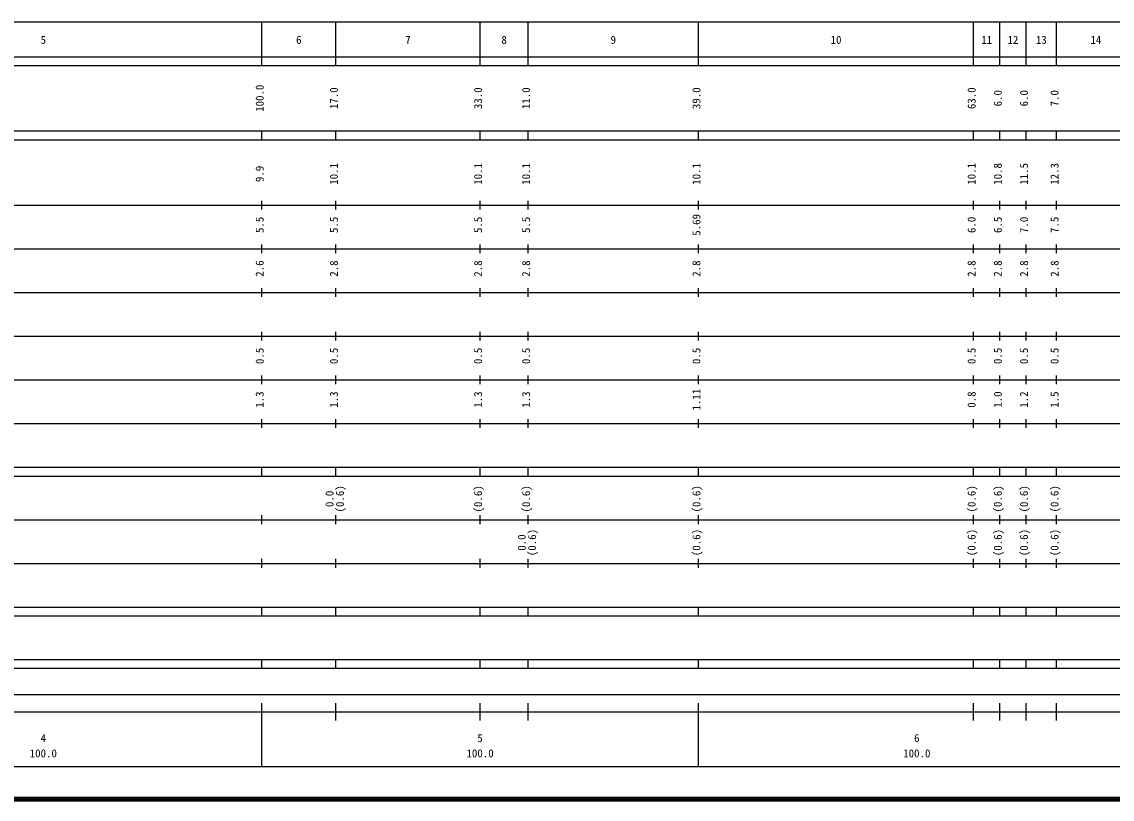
# Model space of a CAD drawing. Units: millimetres on the paper, enlarged 1000 times. Extents: x 40000 to 680000, y 20000 to 380000.
# Drawn here: x 213079 to 462732, y 20000 to 198000 of the extents above; entities that cross this region are included whole.
import ezdxf
from ezdxf.enums import TextEntityAlignment as Align

# ---------------------------------------------------------------- set-up
doc = ezdxf.new("R2010")
doc.units = ezdxf.units.MM
doc.header["$LTSCALE"] = 1000
doc.layers.add('M-TTL', color=2, linetype='Continuous', lineweight=140)
doc.layers.add('M-TTL-BAND', color=7, linetype='Continuous', lineweight=25)
doc.styles.add('ＭＳ ゴシック', font='')
doc.styles.get('ＭＳ ゴシック').set_extended_font_data('MS Gothic')

msp = doc.modelspace()

# ---------------------------------------------------------------- linework, layer by layer
at = {"layer": 'M-TTL'}
msp.add_line((40000, 20000), (680000, 20000), dxfattribs=at)
at = {"layer": 'M-TTL-BAND'}
for p, q in [((68000, 198000), (579000, 198000)), ((268000, 188000), (268000, 198000)), ((285000, 188000), (285000, 198000)), ((318000, 188000), (318000, 198000)), ((329000, 188000), (329000, 198000)), ((368000, 188000), (368000, 198000)), ((431000, 188000), (431000, 198000)), ((437000, 188000), (437000, 198000)), ((443000, 188000), (443000, 198000)), ((450000, 188000), (450000, 198000)), ((40000, 190000), (579000, 190000)), ((40000, 188000), (579000, 188000)), ((40000, 173000), (579000, 173000)), ((268000, 171000), (268000, 173000)), ((285000, 171000), (285000, 173000)), ((318000, 171000), (318000, 173000)), ((329000, 171000), (329000, 173000)), ((368000, 171000), (368000, 173000)), ((431000, 171000), (431000, 173000)), ((437000, 171000), (437000, 173000)), ((443000, 171000), (443000, 173000)), ((450000, 171000), (450000, 173000)), ((40000, 171000), (579000, 171000)), ((40000, 156000), (579000, 156000)), ((268000, 155000), (268000, 157000)), ((285000, 155000), (285000, 157000)), ((318000, 155000), (318000, 157000)), ((329000, 155000), (329000, 157000)), ((368000, 155000), (368000, 157000)), ((431000, 155000), (431000, 157000)), ((437000, 155000), (437000, 157000)), ((443000, 155000), (443000, 157000)), ((450000, 155000), (450000, 157000)), ((46000, 146000), (579000, 146000)), ((268000, 145000), (268000, 147000)), ((285000, 145000), (285000, 147000)), ((318000, 145000), (318000, 147000)), ((329000, 145000), (329000, 147000)), ((368000, 145000), (368000, 147000)), ((431000, 145000), (431000, 147000)), ((437000, 145000), (437000, 147000)), ((443000, 145000), (443000, 147000)), ((450000, 145000), (450000, 147000)), ((52000, 136000), (579000, 136000)), ((268000, 135000), (268000, 137000)), ((285000, 135000), (285000, 137000)), ((318000, 135000), (318000, 137000)), ((329000, 135000), (329000, 137000)), ((368000, 135000), (368000, 137000)), ((431000, 135000), (431000, 137000)), ((437000, 135000), (437000, 137000)), ((443000, 135000), (443000, 137000)), ((450000, 135000), (450000, 137000)), ((46000, 126000), (579000, 126000)), ((268000, 125000), (268000, 127000)), ((285000, 125000), (285000, 127000)), ((318000, 125000), (318000, 127000)), ((329000, 125000), (329000, 127000)), ((368000, 125000), (368000, 127000)), ((431000, 125000), (431000, 127000)), ((437000, 125000), (437000, 127000)), ((443000, 125000), (443000, 127000)), ((450000, 125000), (450000, 127000)), ((52000, 116000), (579000, 116000)), ((268000, 115000), (268000, 117000)), ((285000, 115000), (285000, 117000)), ((318000, 115000), (318000, 117000)), ((329000, 115000), (329000, 117000)), ((368000, 115000), (368000, 117000)), ((431000, 115000), (431000, 117000)), ((437000, 115000), (437000, 117000)), ((443000, 115000), (443000, 117000)), ((450000, 115000), (450000, 117000)), ((46000, 106000), (579000, 106000)), ((268000, 105000), (268000, 107000)), ((285000, 105000), (285000, 107000)), ((318000, 105000), (318000, 107000)), ((329000, 105000), (329000, 107000)), ((368000, 105000), (368000, 107000)), ((431000, 105000), (431000, 107000)), ((437000, 105000), (437000, 107000)), ((443000, 105000), (443000, 107000)), ((450000, 105000), (450000, 107000)), ((40000, 96000), (579000, 96000)), ((268000, 94000), (268000, 96000)), ((285000, 94000), (285000, 96000)), ((318000, 94000), (318000, 96000)), ((329000, 94000), (329000, 96000)), ((368000, 94000), (368000, 96000)), ((431000, 94000), (431000, 96000)), ((437000, 94000), (437000, 96000)), ((443000, 94000), (443000, 96000)), ((450000, 94000), (450000, 96000)), ((40000, 94000), (579000, 94000)), ((268000, 83000), (268000, 85000)), ((285000, 83000), (285000, 85000)), ((318000, 83000), (318000, 85000)), ((329000, 83000), (329000, 85000)), ((368000, 83000), (368000, 85000)), ((431000, 83000), (431000, 85000)), ((437000, 83000), (437000, 85000)), ((443000, 83000), (443000, 85000)), ((450000, 83000), (450000, 85000)), ((49000, 84000), (579000, 84000)), ((268000, 73000), (268000, 75000)), ((285000, 73000), (285000, 75000)), ((318000, 73000), (318000, 75000)), ((329000, 73000), (329000, 75000)), ((368000, 73000), (368000, 75000)), ((431000, 73000), (431000, 75000)), ((437000, 73000), (437000, 75000)), ((443000, 73000), (443000, 75000)), ((450000, 73000), (450000, 75000)), ((40000, 74000), (579000, 74000)), ((40000, 64000), (579000, 64000)), ((268000, 62000), (268000, 64000)), ((285000, 62000), (285000, 64000)), ((318000, 62000), (318000, 64000)), ((329000, 62000), (329000, 64000)), ((368000, 62000), (368000, 64000)), ((431000, 62000), (431000, 64000)), ((437000, 62000), (437000, 64000)), ((443000, 62000), (443000, 64000)), ((450000, 62000), (450000, 64000)), ((40000, 62000), (579000, 62000)), ((40000, 52000), (579000, 52000)), ((40000, 50000), (579000, 50000)), ((268000, 50000), (268000, 52000)), ((285000, 50000), (285000, 52000)), ((318000, 50000), (318000, 52000)), ((329000, 50000), (329000, 52000)), ((368000, 50000), (368000, 52000)), ((431000, 50000), (431000, 52000)), ((437000, 50000), (437000, 52000)), ((443000, 50000), (443000, 52000)), ((450000, 50000), (450000, 52000)), ((71000, 44000), (565000, 44000)), ((40000, 40000), (579000, 40000)), ((268000, 27500), (268000, 42000)), ((285000, 38000), (285000, 42000)), ((318000, 38000), (318000, 42000)), ((329000, 38000), (329000, 42000)), ((368000, 27500), (368000, 42000)), ((431000, 38000), (431000, 42000)), ((437000, 38000), (437000, 42000)), ((443000, 38000), (443000, 42000)), ((450000, 38000), (450000, 42000)), ((68000, 27500), (579000, 27500))]:
    msp.add_line(p, q, dxfattribs=at)

# ---------------------------------------------------------------- texts
at = {"layer": 'M-TTL-BAND', "style": 'ＭＳ ゴシック'}
for s, p in [('5', (218000, 192405)), ('6', (276500, 192405)), ('7', (301500, 192405)), ('8', (323500, 192405)), ('9', (348500, 192405)), ('10', (399500, 192405)), ('11', (434000, 192405)), ('12', (440000, 192405)), ('13', (446500, 192405)), ('14', (459000, 192405)), ('4', (218000, 32523)), ('5', (318000, 32523)), ('6', (418000, 32523)), ('100.0', (218000, 29033)), ('100.0', (318000, 29033)), ('100.0', (418000, 29033))]:
    msp.add_text(s, height=1833, dxfattribs=at).set_placement(p, align=Align.BOTTOM_CENTER)
for s, p in [('100.0', (269000, 180500)), ('17.0', (286000, 180500)), ('33.0', (319000, 180500)), ('11.0', (330000, 180500)), ('39.0', (369000, 180500)), ('63.0', (432000, 180500)), ('6.0', (438000, 180500)), ('6.0', (444000, 180500)), ('7.0', (451000, 180500)), ('9.9', (269000, 163174)), ('10.1', (286000, 163174)), ('10.1', (319000, 163174)), ('10.1', (330000, 163174)), ('10.1', (369000, 163174)), ('10.1', (432000, 163174)), ('10.8', (438000, 163174)), ('11.5', (444000, 163174)), ('12.3', (451000, 163174)), ('5.5', (269000, 151500)), ('5.5', (286000, 151500)), ('5.5', (319000, 151500)), ('5.5', (330000, 151500)), ('5.69', (369000, 151500)), ('6.0', (432000, 151500)), ('6.5', (438000, 151500)), ('7.0', (444000, 151500)), ('7.5', (451000, 151500)), ('2.6', (269000, 141500)), ('2.8', (286000, 141500)), ('2.8', (319000, 141500)), ('2.8', (330000, 141500)), ('2.8', (369000, 141500)), ('2.8', (432000, 141500)), ('2.8', (438000, 141500)), ('2.8', (444000, 141500)), ('2.8', (451000, 141500)), ('0.5', (269000, 121500)), ('0.5', (286000, 121500)), ('0.5', (319000, 121500)), ('0.5', (330000, 121500)), ('0.5', (369000, 121500)), ('0.5', (432000, 121500)), ('0.5', (438000, 121500)), ('0.5', (444000, 121500)), ('0.5', (451000, 121500)), ('1.3', (269000, 111500)), ('1.3', (286000, 111500)), ('1.3', (319000, 111500)), ('1.3', (330000, 111500)), ('1.11', (369000, 111500)), ('0.8', (432000, 111500)), ('1.0', (438000, 111500)), ('1.2', (444000, 111500)), ('1.5', (451000, 111500)), ('0.0', (285000, 88764)), ('(0.6)', (287370, 88764)), ('(0.6)', (319000, 88764)), ('(0.6)', (330000, 88764)), ('(0.6)', (369000, 88764)), ('(0.6)', (432000, 88764)), ('(0.6)', (438000, 88764)), ('(0.6)', (444000, 88764)), ('(0.6)', (451000, 88764)), ('0.0', (329000, 78764)), ('(0.6)', (331370, 78764)), ('(0.6)', (369000, 78764)), ('(0.6)', (432000, 78764)), ('(0.6)', (438000, 78764)), ('(0.6)', (444000, 78764)), ('(0.6)', (451000, 78764))]:
    msp.add_text(s, height=1833, rotation=90, dxfattribs=at).set_placement(p, align=Align.BOTTOM_CENTER)

doc.saveas('drawing.dxf')
